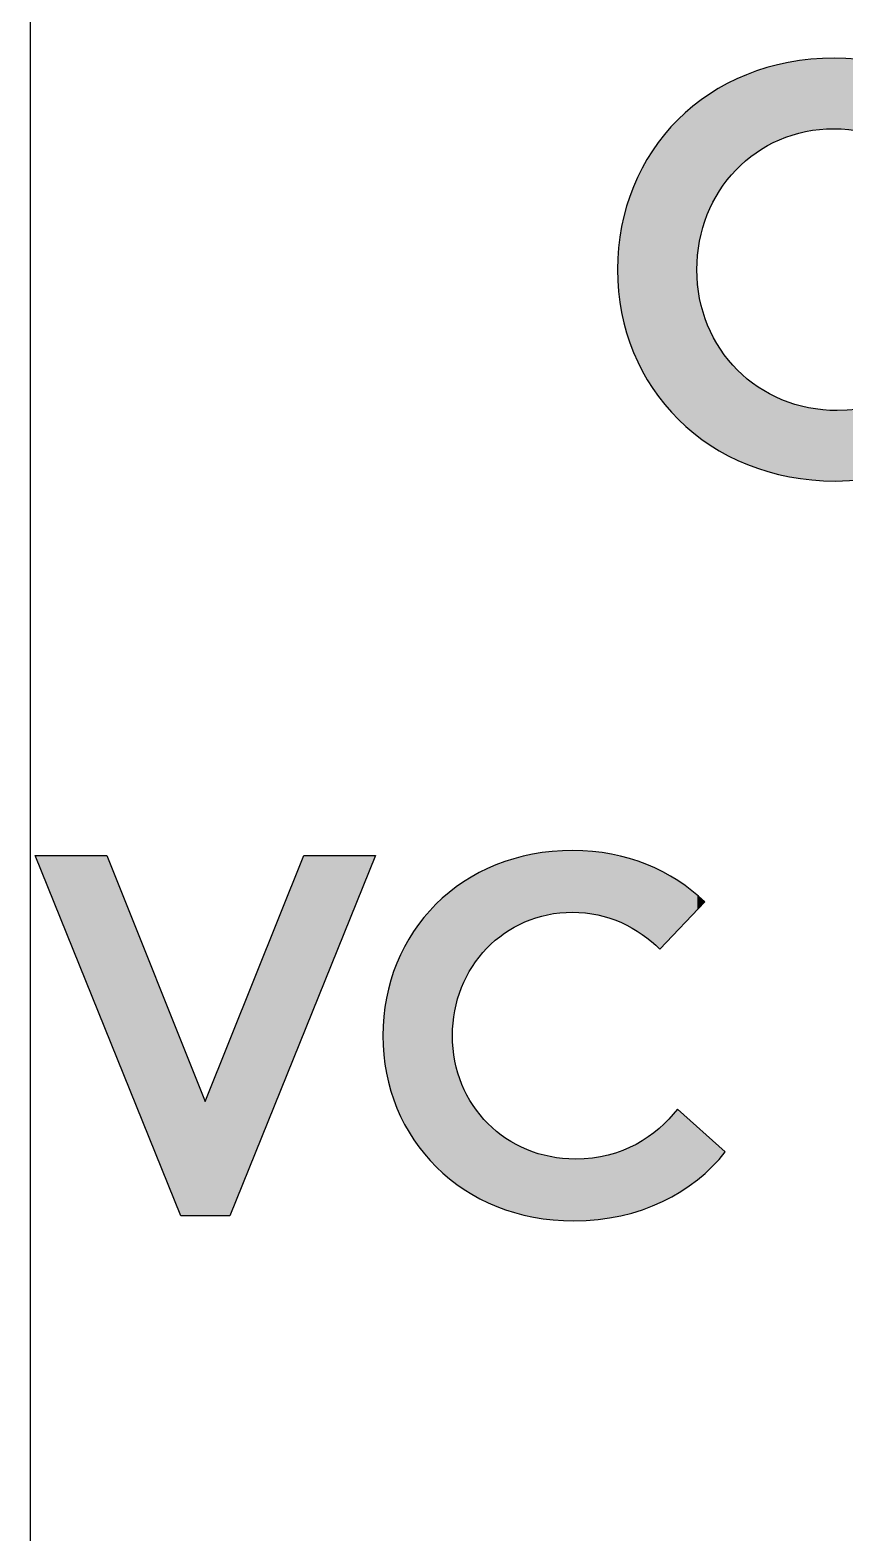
# Model space of a CAD drawing. Extents: x 5 to 21, y -131 to -3.
# Drawn here: x 4.91 to 8.82, y -16.14 to -8.92 of the extents above; entities that cross this region are included whole.
import ezdxf

# ---------------------------------------------------------------- set-up
doc = ezdxf.new("R2010")
doc.units = 0
doc.layers.add('CUT', color=7, linetype='CONTINUOUS')
doc.layers.add('GRAPHICS', color=7, linetype='CONTINUOUS')

# ---------------------------------------------------------------- blocks, each defined once
blk = doc.blocks.new('*U33')
at = {"layer": 'GRAPHICS', "color": 7}
for points in [[(8.4425, -9.4767), (8.4003, -9.1112), (8.4425, -9.0966)], [(8.4476, -9.4738), (8.4425, -9.0966), (8.4476, -9.0954)], [(8.503, -9.443), (8.4476, -9.0954), (8.503, -9.0821)], [(8.515, -9.4392), (8.503, -9.0821), (8.515, -9.0792)], [(8.5456, -9.4296), (8.515, -9.0792), (8.5456, -9.0718)], [(8.5509, -9.4279), (8.5456, -9.0718), (8.5509, -9.0711)], [(8.628, -9.4037), (8.5509, -9.0711), (8.628, -9.0603)], [(8.6427, -9.4022), (8.628, -9.0603), (8.6427, -9.0582)], [(8.6539, -9.401), (8.6427, -9.0582), (8.6539, -9.0566)], [(8.6594, -9.4005), (8.6539, -9.0566), (8.6594, -9.0564)], [(8.764, -9.39), (8.6594, -9.0564), (8.764, -9.0516)], [(8.7669, -9.3903), (8.764, -9.0516), (8.7669, -9.0515)], [(8.764, -9.39), (8.764, -9.0516), (8.7669, -9.3903)], [(8.7669, -9.3903), (8.7669, -9.0515), (8.7724, -9.3909)], [(8.7724, -9.3909), (8.7724, -9.0517), (8.781, -9.3918)], [(8.781, -9.3918), (8.781, -9.0521), (8.874, -9.4018)], [(8.874, -9.4018), (8.874, -9.0565), (8.8749, -9.4019)], [(8.8749, -9.4019), (8.8749, -9.0565), (8.9044, -9.405)], [(8.9044, -9.405), (8.9044, -9.0607), (8.9045, -9.4051)], [(8.9045, -9.4051), (8.9045, -9.0608), (8.9603, -9.4234)], [(8.9603, -9.4234), (8.9603, -9.0687), (8.9785, -9.4294)], [(8.9785, -9.4294), (8.9785, -9.0713), (9.0297, -9.4462)], [(9.0297, -9.4462), (9.0297, -9.0838), (9.0323, -9.4471)], [(9.0323, -9.4471), (9.0323, -9.0844), (9.04, -9.4514)], [(9.04, -9.4514), (9.04, -9.0862), (9.0774, -9.4726)], [(9.0774, -9.4726), (9.0774, -9.0953), (9.1131, -9.4927)], [(8.2947, -9.5877), (8.2573, -9.1708), (8.2947, -9.1535)], [(8.3011, -9.5823), (8.2947, -9.1535), (8.3011, -9.1506)], [(8.3448, -9.5449), (8.3011, -9.1506), (8.3448, -9.1304)], [(8.3496, -9.5408), (8.3448, -9.1304), (8.3496, -9.1288)], [(8.3912, -9.5052), (8.3496, -9.1288), (8.3912, -9.1143)], [(8.4003, -9.5001), (8.3912, -9.1143), (8.4003, -9.1112)], [(9.1131, -9.4927), (9.1131, -9.1077), (9.146, -9.5113)], [(9.146, -9.5113), (9.146, -9.1191), (9.1474, -9.5125)], [(9.1474, -9.5125), (9.1474, -9.1196), (9.1713, -9.5325)], [(9.1713, -9.5325), (9.1713, -9.1279), (9.1796, -9.5395)], [(9.1796, -9.5395), (9.1796, -9.1317), (9.2395, -9.5896)], [(9.2395, -9.5896), (9.2395, -9.1593), (9.2435, -9.593)], [(8.1567, -9.8029), (8.1202, -9.2578), (8.1567, -9.231)], [(8.1586, -9.7992), (8.1567, -9.231), (8.1586, -9.2296)], [(8.1673, -9.7823), (8.1586, -9.2296), (8.1673, -9.2232)], [(8.1712, -9.7748), (8.1673, -9.2232), (8.1712, -9.221)], [(8.2158, -9.6878), (8.1712, -9.221), (8.2158, -9.1947)], [(8.2197, -9.6829), (8.2158, -9.1947), (8.2197, -9.1924)], [(8.253, -9.6407), (8.2197, -9.1924), (8.253, -9.1728)], [(8.2573, -9.6352), (8.253, -9.1728), (8.2573, -9.1708)], [(8.0881, -10.8494), (8.0187, -9.344), (8.0881, -9.2813)], [(8.0915, -10.8524), (8.0881, -9.2813), (8.0915, -9.2789)], [(8.0881, -10.8494), (8.0881, -9.2813), (8.0915, -10.8524)], [(8.1068, -10.8636), (8.0915, -9.2789), (8.1068, -9.2676)], [(8.0915, -10.8524), (8.0915, -9.2789), (8.1068, -10.8636)], [(8.1197, -9.9301), (8.1068, -9.2676), (8.1197, -9.2582)], [(8.1202, -9.9284), (8.1197, -9.2582), (8.1202, -9.2578)], [(8.0158, -10.7841), (7.953, -9.4159), (8.0158, -9.3465)], [(8.0187, -10.7872), (8.0158, -9.3465), (8.0187, -9.344)], [(8.0158, -10.7841), (8.0158, -9.3465), (8.0187, -10.7872)], [(8.0187, -10.7872), (8.0187, -9.344), (8.0881, -10.8494)], [(7.9507, -10.7123), (7.895, -9.494), (7.9507, -9.4184)], [(7.953, -10.7154), (7.9507, -9.4184), (7.953, -9.4159)], [(7.9507, -10.7123), (7.9507, -9.4184), (7.953, -10.7154)], [(7.953, -10.7154), (7.953, -9.4159), (8.0158, -10.7841)], [(7.8932, -10.6343), (7.8449, -9.5779), (7.8932, -9.4964)], [(7.895, -10.6373), (7.8932, -9.4964), (7.895, -9.494)], [(7.8932, -10.6343), (7.8932, -9.4964), (7.895, -10.6373)], [(7.895, -10.6373), (7.895, -9.494), (7.9507, -10.7123)], [(7.8435, -10.5508), (7.803, -9.6671), (7.8435, -9.5801)], [(7.8449, -10.5536), (7.8435, -9.5801), (7.8449, -9.5779)], [(7.8435, -10.5508), (7.8435, -9.5801), (7.8449, -10.5536)], [(7.8449, -10.5536), (7.8449, -9.5779), (7.8932, -10.6343)], [(7.8021, -10.4622), (7.7699, -9.7611), (7.8021, -9.669)], [(7.803, -10.4647), (7.8021, -9.669), (7.803, -9.6671)], [(7.8021, -10.4622), (7.8021, -9.669), (7.803, -10.4647)], [(7.803, -10.4647), (7.803, -9.6671), (7.8435, -10.5508)], [(7.7693, -10.369), (7.7457, -9.8595), (7.7693, -9.7626)], [(7.7699, -10.3711), (7.7693, -9.7626), (7.7699, -9.7611)], [(7.7693, -10.369), (7.7693, -9.7626), (7.7699, -10.3711)], [(7.7699, -10.3711), (7.7699, -9.7611), (7.8021, -10.4622)], [(7.7455, -10.2716), (7.731, -9.9616), (7.7455, -9.8605)], [(7.7457, -10.2733), (7.7455, -9.8605), (7.7457, -9.8595)], [(7.7455, -10.2716), (7.7455, -9.8605), (7.7457, -10.2733)], [(7.7457, -10.2733), (7.7457, -9.8595), (7.7693, -10.369)], [(7.7309, -10.1704), (7.726, -10.0669), (7.7309, -9.9621)], [(7.731, -10.1717), (7.7309, -9.9621), (7.731, -9.9616)], [(7.7309, -10.1704), (7.7309, -9.9621), (7.731, -10.1717)], [(7.731, -10.1717), (7.731, -9.9616), (7.7455, -10.2716)], [(8.1068, -10.8636), (8.1068, -10.0669), (8.1197, -10.873)], [(8.1197, -10.873), (8.1197, -10.2009), (8.1202, -10.8734)], [(8.1202, -10.8734), (8.1202, -10.2061), (8.1567, -10.9)], [(8.1567, -10.9), (8.1567, -10.3283), (8.1586, -10.9014)], [(8.1586, -10.9014), (8.1586, -10.3345), (8.1673, -10.9077)], [(8.1673, -10.9077), (8.1673, -10.3509), (8.1712, -10.9105)], [(8.1712, -10.9105), (8.1712, -10.3581), (8.2158, -10.9367)], [(8.2158, -10.9367), (8.2158, -10.4423), (8.2197, -10.939)], [(8.2197, -10.939), (8.2197, -10.4497), (8.253, -10.9585)], [(8.253, -10.9585), (8.253, -10.4904), (8.2573, -10.961)], [(8.2573, -10.961), (8.2573, -10.4956), (8.2947, -10.9782)], [(9.3395, -10.9318), (9.2598, -10.5546), (9.3395, -10.4702)], [(8.2947, -10.9782), (8.2947, -10.5414), (8.3011, -10.9812)], [(8.3011, -10.9812), (8.3011, -10.5492), (8.3448, -11.0012)], [(8.3448, -11.0012), (8.3448, -10.5852), (8.3496, -11.0034)], [(8.3496, -11.0034), (8.3496, -10.5891), (8.3912, -11.0178)], [(9.2395, -10.984), (9.1796, -10.6225), (9.2395, -10.576)], [(9.2435, -10.9823), (9.2395, -10.576), (9.2435, -10.5717)], [(9.2569, -10.9769), (9.2435, -10.5717), (9.2569, -10.5576)], [(9.2598, -10.9753), (9.2569, -10.5576), (9.2598, -10.5546)], [(8.3912, -11.0178), (8.3912, -10.6233), (8.4003, -11.0209)], [(8.4003, -11.0209), (8.4003, -10.6308), (8.4425, -11.0355)], [(8.4425, -11.0355), (8.4425, -10.6533), (8.4476, -11.0372)], [(8.4476, -11.0372), (8.4476, -10.656), (8.503, -11.0505)], [(9.0774, -11.0412), (9.04, -10.6967), (9.0774, -10.6795)], [(9.1131, -11.0311), (9.0774, -10.6795), (9.1131, -10.6631)], [(9.146, -11.0219), (9.1131, -10.6631), (9.146, -10.643)], [(9.1474, -11.0215), (9.146, -10.643), (9.1474, -10.6422)], [(9.1713, -11.0117), (9.1474, -10.6422), (9.1713, -10.6275)], [(9.1796, -11.0084), (9.1713, -10.6275), (9.1796, -10.6225)], [(8.503, -11.0505), (8.503, -10.6856), (8.515, -11.0534)], [(8.515, -11.0534), (8.515, -10.692), (8.5456, -11.0607)], [(8.5456, -11.0607), (8.5456, -10.7013), (8.5509, -11.062)], [(8.5509, -11.062), (8.5509, -10.7029), (8.628, -11.0728)], [(8.628, -11.0728), (8.628, -10.7261), (8.6427, -11.0748)], [(8.6427, -11.0748), (8.6427, -10.7305), (8.6539, -11.0764)], [(8.6539, -11.0764), (8.6539, -10.7316), (8.6594, -11.0772)], [(8.6594, -11.0772), (8.6594, -10.7321), (8.764, -11.082)], [(8.764, -11.082), (8.764, -10.7422), (8.7669, -11.0821)], [(8.7669, -11.0821), (8.7669, -10.7425), (8.7724, -11.0824)], [(8.874, -11.0769), (8.781, -10.7439), (8.874, -10.7382)], [(8.8749, -11.0768), (8.874, -10.7382), (8.8749, -10.7381)], [(8.9044, -11.0753), (8.8749, -10.7381), (8.9044, -10.7326)], [(8.9045, -11.0753), (8.9044, -10.7326), (8.9045, -10.7325)], [(8.9603, -11.0661), (8.9045, -10.7325), (8.9603, -10.7221)], [(8.9785, -11.0631), (8.9603, -10.7221), (8.9785, -10.7163)], [(9.0297, -11.0546), (8.9785, -10.7163), (9.0297, -10.7)], [(9.0323, -11.0539), (9.0297, -10.7), (9.0323, -10.6991)], [(9.04, -11.0517), (9.0323, -10.6991), (9.04, -10.6967)]]:
    blk.add_solid(points, dxfattribs=at)
at = {"layer": 'GRAPHICS', "color": 7, "extrusion": (0, 0, -1)}
for points in [[(-8.4425, -9.4767), (-8.4425, -9.0966), (-8.4476, -9.4738)], [(-8.4476, -9.4738), (-8.4476, -9.0954), (-8.503, -9.443)], [(-8.503, -9.443), (-8.503, -9.0821), (-8.515, -9.4392)], [(-8.515, -9.4392), (-8.515, -9.0792), (-8.5456, -9.4296)], [(-8.5456, -9.4296), (-8.5456, -9.0718), (-8.5509, -9.4279)], [(-8.5509, -9.4279), (-8.5509, -9.0711), (-8.628, -9.4037)], [(-8.628, -9.4037), (-8.628, -9.0603), (-8.6427, -9.4022)], [(-8.6427, -9.4022), (-8.6427, -9.0582), (-8.6539, -9.401)], [(-8.6539, -9.401), (-8.6539, -9.0566), (-8.6594, -9.4005)], [(-8.6594, -9.4005), (-8.6594, -9.0564), (-8.764, -9.39)], [(-8.7724, -9.3909), (-8.7669, -9.0515), (-8.7724, -9.0517)], [(-8.781, -9.3918), (-8.7724, -9.0517), (-8.781, -9.0521)], [(-8.874, -9.4018), (-8.781, -9.0521), (-8.874, -9.0565)], [(-8.8749, -9.4019), (-8.874, -9.0565), (-8.8749, -9.0565)], [(-8.9044, -9.405), (-8.8749, -9.0565), (-8.9044, -9.0607)], [(-8.9045, -9.4051), (-8.9044, -9.0607), (-8.9045, -9.0608)], [(-8.9603, -9.4234), (-8.9045, -9.0608), (-8.9603, -9.0687)], [(-8.9785, -9.4294), (-8.9603, -9.0687), (-8.9785, -9.0713)], [(-9.0297, -9.4462), (-8.9785, -9.0713), (-9.0297, -9.0838)], [(-9.0323, -9.4471), (-9.0297, -9.0838), (-9.0323, -9.0844)], [(-9.04, -9.4514), (-9.0323, -9.0844), (-9.04, -9.0862)], [(-9.0774, -9.4726), (-9.04, -9.0862), (-9.0774, -9.0953)], [(-9.1131, -9.4927), (-9.0774, -9.0953), (-9.1131, -9.1077)], [(-8.2947, -9.5877), (-8.2947, -9.1535), (-8.3011, -9.5823)], [(-8.3011, -9.5823), (-8.3011, -9.1506), (-8.3448, -9.5449)], [(-8.3448, -9.5449), (-8.3448, -9.1304), (-8.3496, -9.5408)], [(-8.3496, -9.5408), (-8.3496, -9.1288), (-8.3912, -9.5052)], [(-8.3912, -9.5052), (-8.3912, -9.1143), (-8.4003, -9.5001)], [(-8.4003, -9.5001), (-8.4003, -9.1112), (-8.4425, -9.4767)], [(-9.146, -9.5113), (-9.1131, -9.1077), (-9.146, -9.1191)], [(-9.1474, -9.5125), (-9.146, -9.1191), (-9.1474, -9.1196)], [(-9.1713, -9.5325), (-9.1474, -9.1196), (-9.1713, -9.1279)], [(-9.1796, -9.5395), (-9.1713, -9.1279), (-9.1796, -9.1317)], [(-9.2395, -9.5896), (-9.1796, -9.1317), (-9.2395, -9.1593)], [(-9.2435, -9.593), (-9.2395, -9.1593), (-9.2435, -9.1612)], [(-9.2435, -9.593), (-9.2435, -9.1612), (-9.2569, -9.5789)], [(-9.2569, -9.5789), (-9.2435, -9.1612), (-9.2569, -9.1673)], [(-9.2569, -9.5789), (-9.2569, -9.1673), (-9.2598, -9.5759)], [(-9.2598, -9.5759), (-9.2569, -9.1673), (-9.2598, -9.1686)], [(-9.2598, -9.5759), (-9.2598, -9.1686), (-9.3395, -9.4916)], [(-9.3395, -9.4916), (-9.2598, -9.1686), (-9.3395, -9.2151)], [(-8.1567, -9.8029), (-8.1567, -9.231), (-8.1586, -9.7992)], [(-8.1586, -9.7992), (-8.1586, -9.2296), (-8.1673, -9.7823)], [(-8.1673, -9.7823), (-8.1673, -9.2232), (-8.1712, -9.7748)], [(-8.1712, -9.7748), (-8.1712, -9.221), (-8.2158, -9.6878)], [(-8.2158, -9.6878), (-8.2158, -9.1947), (-8.2197, -9.6829)], [(-8.2197, -9.6829), (-8.2197, -9.1924), (-8.253, -9.6407)], [(-8.253, -9.6407), (-8.253, -9.1728), (-8.2573, -9.6352)], [(-8.2573, -9.6352), (-8.2573, -9.1708), (-8.2947, -9.5877)], [(-9.3395, -9.4916), (-9.3395, -9.2151), (-9.3424, -9.4885)], [(-9.3424, -9.4885), (-9.3395, -9.2151), (-9.3424, -9.2168)], [(-9.3424, -9.4885), (-9.3424, -9.2168), (-9.3577, -9.4723)], [(-9.3577, -9.4723), (-9.3424, -9.2168), (-9.3577, -9.2278)], [(-9.3577, -9.4723), (-9.3577, -9.2278), (-9.419, -9.4075)], [(-9.419, -9.4075), (-9.3577, -9.2278), (-9.419, -9.2719)], [(-8.1068, -10.0669), (-8.1068, -9.2676), (-8.1197, -9.9301)], [(-8.1197, -9.9301), (-8.1197, -9.2582), (-8.1202, -9.9284)], [(-8.1202, -9.9284), (-8.1202, -9.2578), (-8.1567, -9.8029)], [(-9.419, -9.4075), (-9.419, -9.2719), (-9.4492, -9.3756)], [(-9.4492, -9.3756), (-9.419, -9.2719), (-9.4492, -9.2985)], [(-9.4492, -9.3756), (-9.4492, -9.2985), (-9.489, -9.3335)], [(-8.1197, -10.873), (-8.1068, -10.0669), (-8.1197, -10.2009)], [(-8.1202, -10.8734), (-8.1197, -10.2009), (-8.1202, -10.2061)], [(-8.1567, -10.9), (-8.1202, -10.2061), (-8.1567, -10.3283)], [(-8.1586, -10.9014), (-8.1567, -10.3283), (-8.1586, -10.3345)], [(-8.1673, -10.9077), (-8.1586, -10.3345), (-8.1673, -10.3509)], [(-8.1712, -10.9105), (-8.1673, -10.3509), (-8.1712, -10.3581)], [(-8.2158, -10.9367), (-8.1712, -10.3581), (-8.2158, -10.4423)], [(-8.2197, -10.939), (-8.2158, -10.4423), (-8.2197, -10.4497)], [(-8.253, -10.9585), (-8.2197, -10.4497), (-8.253, -10.4904)], [(-8.2573, -10.961), (-8.253, -10.4904), (-8.2573, -10.4956)], [(-8.2947, -10.9782), (-8.2573, -10.4956), (-8.2947, -10.5414)], [(-9.3395, -10.9318), (-9.3395, -10.4702), (-9.3424, -10.9302)], [(-9.3424, -10.9302), (-9.3395, -10.4702), (-9.3424, -10.4728)], [(-9.3424, -10.9302), (-9.3424, -10.4728), (-9.3577, -10.9218)], [(-9.3577, -10.9218), (-9.3424, -10.4728), (-9.3577, -10.4864)], [(-9.3577, -10.9218), (-9.3577, -10.4864), (-9.419, -10.8787)], [(-9.419, -10.8787), (-9.3577, -10.4864), (-9.419, -10.5411)], [(-8.3011, -10.9812), (-8.2947, -10.5414), (-8.3011, -10.5492)], [(-8.3448, -11.0012), (-8.3011, -10.5492), (-8.3448, -10.5852)], [(-8.3496, -11.0034), (-8.3448, -10.5852), (-8.3496, -10.5891)], [(-8.3912, -11.0178), (-8.3496, -10.5891), (-8.3912, -10.6233)], [(-9.2395, -10.984), (-9.2395, -10.576), (-9.2435, -10.9823)], [(-9.2435, -10.9823), (-9.2435, -10.5717), (-9.2569, -10.9769)], [(-9.2569, -10.9769), (-9.2569, -10.5576), (-9.2598, -10.9753)], [(-9.2598, -10.9753), (-9.2598, -10.5546), (-9.3395, -10.9318)], [(-9.419, -10.8787), (-9.419, -10.5411), (-9.4492, -10.8574)], [(-9.4492, -10.8574), (-9.419, -10.5411), (-9.4492, -10.568)], [(-9.4492, -10.8574), (-9.4492, -10.568), (-9.489, -10.8218)], [(-9.489, -10.8218), (-9.4492, -10.568), (-9.489, -10.6036)], [(-9.489, -10.8218), (-9.489, -10.6036), (-9.5307, -10.7845)], [(-9.5307, -10.7845), (-9.489, -10.6036), (-9.5307, -10.6408)], [(-8.4003, -11.0209), (-8.3912, -10.6233), (-8.4003, -10.6308)], [(-8.4425, -11.0355), (-8.4003, -10.6308), (-8.4425, -10.6533)], [(-8.4476, -11.0372), (-8.4425, -10.6533), (-8.4476, -10.656)], [(-8.503, -11.0505), (-8.4476, -10.656), (-8.503, -10.6856)], [(-9.0774, -11.0412), (-9.0774, -10.6795), (-9.1131, -11.0311)], [(-9.1131, -11.0311), (-9.1131, -10.6631), (-9.146, -11.0219)], [(-9.146, -11.0219), (-9.146, -10.643), (-9.1474, -11.0215)], [(-9.1474, -11.0215), (-9.1474, -10.6422), (-9.1713, -11.0117)], [(-9.1713, -11.0117), (-9.1713, -10.6275), (-9.1796, -11.0084)], [(-9.1796, -11.0084), (-9.1796, -10.6225), (-9.2395, -10.984)], [(-9.5307, -10.7845), (-9.5307, -10.6408), (-9.6018, -10.7043)], [(-8.515, -11.0534), (-8.503, -10.6856), (-8.515, -10.692)], [(-8.5456, -11.0607), (-8.515, -10.692), (-8.5456, -10.7013)], [(-8.5509, -11.062), (-8.5456, -10.7013), (-8.5509, -10.7029)], [(-8.628, -11.0728), (-8.5509, -10.7029), (-8.628, -10.7261)], [(-8.6427, -11.0748), (-8.628, -10.7261), (-8.6427, -10.7305)], [(-8.6539, -11.0764), (-8.6427, -10.7305), (-8.6539, -10.7316)], [(-8.6594, -11.0772), (-8.6539, -10.7316), (-8.6594, -10.7321)], [(-8.764, -11.082), (-8.6594, -10.7321), (-8.764, -10.7422)], [(-8.7669, -11.0821), (-8.764, -10.7422), (-8.7669, -10.7425)], [(-8.7724, -11.0824), (-8.7669, -10.7425), (-8.7724, -10.743)], [(-8.7724, -11.0824), (-8.7724, -10.743), (-8.781, -11.0819)], [(-8.781, -11.0819), (-8.7724, -10.743), (-8.781, -10.7439)], [(-8.781, -11.0819), (-8.781, -10.7439), (-8.874, -11.0769)], [(-8.874, -11.0769), (-8.874, -10.7382), (-8.8749, -11.0768)], [(-8.8749, -11.0768), (-8.8749, -10.7381), (-8.9044, -11.0753)], [(-8.9044, -11.0753), (-8.9044, -10.7326), (-8.9045, -11.0753)], [(-8.9045, -11.0753), (-8.9045, -10.7325), (-8.9603, -11.0661)], [(-8.9603, -11.0661), (-8.9603, -10.7221), (-8.9785, -11.0631)], [(-8.9785, -11.0631), (-8.9785, -10.7163), (-9.0297, -11.0546)], [(-9.0297, -11.0546), (-9.0297, -10.7), (-9.0323, -11.0539)], [(-9.0323, -11.0539), (-9.0323, -10.6991), (-9.04, -11.0517)], [(-9.04, -11.0517), (-9.04, -10.6967), (-9.0774, -11.0412)]]:
    blk.add_solid(points, dxfattribs=at)
blk = doc.blocks.new('BLOCK_11')
at = {"layer": 'GRAPHICS'}
blk.add_open_spline([(8.1068, -10.0669), (8.1068, -10.4505), (8.4002, -10.7439), (8.781, -10.7439), (9.0377, -10.7439), (9.2237, -10.6197), (9.3395, -10.4702), (9.3395, -10.4702), (9.6018, -10.7043), (9.6018, -10.7043), (9.4268, -10.9272), (9.1335, -11.0824), (8.7724, -11.0824), (8.1576, -11.0824), (7.726, -10.6338), (7.726, -10.0669), (7.726, -9.4999), (8.152, -9.0515), (8.7669, -9.0515), (9.0603, -9.0515), (9.3112, -9.1614), (9.489, -9.3335), (9.489, -9.3335), (9.2435, -9.593), (9.2435, -9.593), (9.125, -9.4745), (8.9586, -9.39), (8.764, -9.39), (8.3888, -9.39), (8.1068, -9.6917), (8.1068, -10.0669)], degree=3, knots=[0, 0, 0, 0, 1, 1, 1, 2, 2, 2, 3, 3, 3, 4, 4, 4, 5, 5, 5, 6, 6, 6, 7, 7, 7, 8, 8, 8, 9, 9, 9, 10, 10, 10, 10], dxfattribs=at)
at = {"layer": 'GRAPHICS', "color": 7}
blk.add_blockref('*U33', (0, 0), dxfattribs=at)
blk = doc.blocks.new('*U91')
at = {"layer": 'GRAPHICS', "color": 7, "extrusion": (0, 0, -1)}
for points in [[(-5.2744, -13.732), (-4.931, -12.8821), (-5.2744, -12.8821)], [(-5.63, -14.6117), (-5.2744, -12.8821), (-5.63, -13.7725)], [(-6.2205, -13.732), (-5.8649, -13.7673), (-6.2205, -12.8821)], [(-6.2205, -13.732), (-6.2205, -12.8821), (-6.5639, -12.8821)], [(-5.63, -14.6117), (-5.63, -13.7725), (-5.7461, -14.6117)], [(-5.7461, -14.6117), (-5.63, -13.7725), (-5.7461, -14.0632)], [(-5.7461, -14.6117), (-5.7461, -14.0632), (-5.8649, -14.6117)]]:
    blk.add_solid(points, dxfattribs=at)
at = {"layer": 'GRAPHICS', "color": 7}
for points in [[(5.2744, -13.732), (5.2744, -12.8821), (5.63, -14.6117)], [(5.8649, -14.6117), (5.7461, -14.0632), (5.8649, -13.7673)], [(5.8649, -14.6117), (5.8649, -13.7673), (6.2205, -13.732)]]:
    blk.add_solid(points, dxfattribs=at)
blk = doc.blocks.new('*U92')
at = {"layer": 'GRAPHICS', "color": 7}
for points in [[(7.1828, -13.2549), (7.1463, -12.9252), (7.1828, -12.9125)], [(7.1907, -13.2505), (7.1828, -12.9125), (7.1907, -12.9098)], [(7.2278, -13.2299), (7.1907, -12.9098), (7.2278, -12.897)], [(7.2322, -13.2274), (7.2278, -12.897), (7.2322, -12.8959)], [(7.2808, -13.2003), (7.2322, -12.8959), (7.2808, -12.8843)], [(7.2911, -13.1971), (7.2808, -12.8843), (7.2911, -12.8818)], [(7.3181, -13.1886), (7.2911, -12.8818), (7.3181, -12.8753)], [(7.3228, -13.1871), (7.3181, -12.8753), (7.3228, -12.8746)], [(7.3903, -13.1659), (7.3228, -12.8746), (7.3903, -12.8652)], [(7.403, -13.1646), (7.3903, -12.8652), (7.403, -12.8634)], [(7.413, -13.1636), (7.403, -12.8634), (7.413, -12.862)], [(7.4178, -13.1631), (7.413, -12.862), (7.4178, -12.8618)], [(7.5093, -13.1539), (7.4178, -12.8618), (7.5093, -12.8576)], [(7.512, -13.1542), (7.5093, -12.8576), (7.512, -12.8574)], [(7.5093, -13.1539), (7.5093, -12.8576), (7.512, -13.1542)], [(7.512, -13.1542), (7.512, -12.8574), (7.5169, -13.1547)], [(7.5169, -13.1547), (7.5169, -12.8577), (7.5241, -13.1555)], [(7.5241, -13.1555), (7.5241, -12.858), (7.6055, -13.1642)], [(7.6055, -13.1642), (7.6055, -12.8618), (7.6065, -13.1643)], [(7.6065, -13.1643), (7.6065, -12.8619), (7.6323, -13.1671)], [(7.6323, -13.1671), (7.6323, -12.8656), (7.6326, -13.1672)], [(7.6326, -13.1672), (7.6326, -12.8656), (7.6812, -13.1832)], [(7.6812, -13.1832), (7.6812, -12.8725), (7.6972, -13.1885)], [(7.6972, -13.1885), (7.6972, -12.8748), (7.7422, -13.2033)], [(7.7422, -13.2033), (7.7422, -12.8858), (7.7444, -13.204)], [(7.7444, -13.204), (7.7444, -12.8863), (7.751, -13.2077)], [(7.751, -13.2077), (7.751, -12.8879), (7.7839, -13.2263)], [(7.7839, -13.2263), (7.7839, -12.8959), (7.8151, -13.2439)], [(7.8151, -13.2439), (7.8151, -12.9067), (7.844, -13.2603)], [(7.844, -13.2603), (7.844, -12.9167), (7.8453, -13.2614)], [(7.8453, -13.2614), (7.8453, -12.9172), (7.8661, -13.2788)], [(7.0292, -13.4149), (6.99, -13.006), (7.0292, -12.9829)], [(7.0325, -13.4107), (7.0292, -12.9829), (7.0325, -12.981)], [(7.0618, -13.3735), (7.0325, -12.981), (7.0618, -12.9637)], [(7.0655, -13.3688), (7.0618, -12.9637), (7.0655, -12.962)], [(7.0983, -13.3272), (7.0655, -12.962), (7.0983, -12.9469)], [(7.1038, -13.3225), (7.0983, -12.9469), (7.1038, -12.9443)], [(7.1422, -13.2896), (7.1038, -12.9443), (7.1422, -12.9266)], [(7.1463, -13.2861), (7.1422, -12.9266), (7.1463, -12.9252)], [(7.8661, -13.2788), (7.8661, -12.9244), (7.8733, -13.2848)], [(7.8733, -13.2848), (7.8733, -12.9277), (7.9258, -13.3286)], [(7.9258, -13.3286), (7.9258, -12.9518), (7.9296, -13.3318)], [(6.9174, -14.4324), (6.8564, -13.1138), (6.9174, -13.0588)], [(6.9202, -14.435), (6.9174, -13.0588), (6.9202, -13.0567)], [(6.9174, -14.4324), (6.9174, -13.0588), (6.9202, -14.435)], [(6.9336, -14.4447), (6.9202, -13.0567), (6.9336, -13.0469)], [(6.9202, -14.435), (6.9202, -13.0567), (6.9336, -14.4447)], [(6.9449, -13.6271), (6.9336, -13.0469), (6.9449, -13.0387)], [(6.9453, -13.6257), (6.9449, -13.0387), (6.9453, -13.0383)], [(6.9774, -13.5156), (6.9453, -13.0383), (6.9774, -13.0148)], [(6.979, -13.5126), (6.9774, -13.0148), (6.979, -13.0136)], [(6.9867, -13.4975), (6.979, -13.0136), (6.9867, -13.0079)], [(6.99, -13.4911), (6.9867, -13.0079), (6.99, -13.006)], [(6.854, -14.3752), (6.799, -13.1768), (6.854, -13.116)], [(6.8564, -14.3779), (6.854, -13.116), (6.8564, -13.1138)], [(6.854, -14.3752), (6.854, -13.116), (6.8564, -14.3779)], [(6.8564, -14.3779), (6.8564, -13.1138), (6.9174, -14.4324)], [(6.797, -14.3123), (6.7481, -13.2452), (6.797, -13.1789)], [(6.799, -14.3149), (6.797, -13.1789), (6.799, -13.1768)], [(6.797, -14.3123), (6.797, -13.1789), (6.799, -14.3149)], [(6.799, -14.3149), (6.799, -13.1768), (6.854, -14.3752)], [(6.7466, -14.244), (6.7042, -13.3187), (6.7466, -13.2473)], [(6.7481, -14.2466), (6.7466, -13.2473), (6.7481, -13.2452)], [(6.7466, -14.244), (6.7466, -13.2473), (6.7481, -14.2466)], [(6.7481, -14.2466), (6.7481, -13.2452), (6.797, -14.3123)], [(6.7031, -14.1709), (6.6676, -13.3969), (6.7031, -13.3206)], [(6.7042, -14.1733), (6.7031, -13.3206), (6.7042, -13.3187)], [(6.7031, -14.1709), (6.7031, -13.3206), (6.7042, -14.1733)], [(6.7042, -14.1733), (6.7042, -13.3187), (6.7466, -14.244)], [(6.6668, -14.0933), (6.6385, -13.4792), (6.6668, -13.3985)], [(6.6676, -14.0954), (6.6668, -13.3985), (6.6676, -13.3969)], [(6.6668, -14.0933), (6.6668, -13.3985), (6.6676, -14.0954)], [(6.6676, -14.0954), (6.6676, -13.3969), (6.7031, -14.1709)], [(6.6381, -14.0116), (6.6174, -13.5653), (6.6381, -13.4805)], [(6.6385, -14.0134), (6.6381, -13.4805), (6.6385, -13.4792)], [(6.6381, -14.0116), (6.6381, -13.4805), (6.6385, -14.0134)], [(6.6385, -14.0134), (6.6385, -13.4792), (6.6668, -14.0933)], [(6.6172, -13.9263), (6.6045, -13.6548), (6.6172, -13.5662)], [(6.6174, -13.9278), (6.6172, -13.5662), (6.6174, -13.5653)], [(6.6172, -13.9263), (6.6172, -13.5662), (6.6174, -13.9278)], [(6.6174, -13.9278), (6.6174, -13.5653), (6.6381, -14.0116)], [(6.6044, -13.8377), (6.6001, -13.747), (6.6044, -13.6551)], [(6.6045, -13.8388), (6.6044, -13.6551), (6.6045, -13.6548)], [(6.6044, -13.8377), (6.6044, -13.6551), (6.6045, -13.8388)], [(6.6045, -13.8388), (6.6045, -13.6548), (6.6172, -13.9263)], [(6.9336, -14.4447), (6.9336, -13.747), (6.9449, -14.453)], [(6.9449, -14.453), (6.9449, -13.8645), (6.9453, -14.4533)], [(6.9453, -14.4533), (6.9453, -13.8689), (6.9774, -14.4767)], [(6.9774, -14.4767), (6.9774, -13.976), (6.979, -14.4778)], [(6.979, -14.4778), (6.979, -13.9813), (6.9867, -14.4835)], [(6.9867, -14.4835), (6.9867, -13.9959), (6.99, -14.4859)], [(6.99, -14.4859), (6.99, -14.0021), (7.0292, -14.5088)], [(7.0292, -14.5088), (7.0292, -14.0759), (7.0325, -14.5108)], [(7.0325, -14.5108), (7.0325, -14.0822), (7.0618, -14.5279)], [(7.0618, -14.5279), (7.0618, -14.118), (7.0655, -14.5301)], [(7.0655, -14.5301), (7.0655, -14.1225), (7.0983, -14.5452)], [(8.0133, -14.5047), (7.9437, -14.174), (8.0133, -14.1003)], [(7.0983, -14.5452), (7.0983, -14.1627), (7.1038, -14.5477)], [(7.1038, -14.5477), (7.1038, -14.1694), (7.1422, -14.5653)], [(7.1422, -14.5653), (7.1422, -14.201), (7.1463, -14.5672)], [(7.1463, -14.5672), (7.1463, -14.2043), (7.1828, -14.5798)], [(7.9258, -14.5503), (7.8733, -14.2336), (7.9258, -14.1929)], [(7.9296, -14.5488), (7.9258, -14.1929), (7.9296, -14.1889)], [(7.9412, -14.544), (7.9296, -14.1889), (7.9412, -14.1766)], [(7.9437, -14.5427), (7.9412, -14.1766), (7.9437, -14.174)], [(7.1828, -14.5798), (7.1828, -14.2344), (7.1907, -14.5825)], [(7.1907, -14.5825), (7.1907, -14.2408), (7.2278, -14.5953)], [(7.2278, -14.5953), (7.2278, -14.2606), (7.2322, -14.5968)], [(7.2322, -14.5968), (7.2322, -14.263), (7.2808, -14.6084)], [(7.2808, -14.6084), (7.2808, -14.289), (7.2911, -14.6109)], [(7.2911, -14.6109), (7.2911, -14.2945), (7.3181, -14.6174)], [(7.7839, -14.6003), (7.751, -14.2986), (7.7839, -14.2835)], [(7.8151, -14.5916), (7.7839, -14.2835), (7.8151, -14.2692)], [(7.844, -14.5834), (7.8151, -14.2692), (7.844, -14.2515)], [(7.8453, -14.5831), (7.844, -14.2515), (7.8453, -14.2507)], [(7.8661, -14.5746), (7.8453, -14.2507), (7.8661, -14.238)], [(7.8733, -14.5717), (7.8661, -14.238), (7.8733, -14.2336)], [(7.3181, -14.6174), (7.3181, -14.3026), (7.3228, -14.6185)], [(7.3228, -14.6185), (7.3228, -14.304), (7.3903, -14.6279)], [(7.3903, -14.6279), (7.3903, -14.3243), (7.403, -14.6297)], [(7.403, -14.6297), (7.403, -14.3282), (7.413, -14.6311)], [(7.413, -14.6311), (7.413, -14.3291), (7.4178, -14.6318)], [(7.4178, -14.6318), (7.4178, -14.3296), (7.5093, -14.636)], [(7.5093, -14.636), (7.5093, -14.3384), (7.512, -14.6361)], [(7.512, -14.6361), (7.512, -14.3387), (7.5169, -14.6363)], [(7.6055, -14.6316), (7.5241, -14.3399), (7.6055, -14.3349)], [(7.6065, -14.6315), (7.6055, -14.3349), (7.6065, -14.3348)], [(7.6323, -14.6301), (7.6065, -14.3348), (7.6323, -14.33)], [(7.6326, -14.6301), (7.6323, -14.33), (7.6326, -14.3299)], [(7.6812, -14.6221), (7.6326, -14.3299), (7.6812, -14.3208)], [(7.6972, -14.6195), (7.6812, -14.3208), (7.6972, -14.3157)], [(7.7422, -14.6121), (7.6972, -14.3157), (7.7422, -14.3014)], [(7.7444, -14.6115), (7.7422, -14.3014), (7.7444, -14.3007)], [(7.751, -14.6096), (7.7444, -14.3007), (7.751, -14.2986)]]:
    blk.add_solid(points, dxfattribs=at)
at = {"layer": 'GRAPHICS', "color": 7, "extrusion": (0, 0, -1)}
for points in [[(-7.1828, -13.2549), (-7.1828, -12.9125), (-7.1907, -13.2505)], [(-7.1907, -13.2505), (-7.1907, -12.9098), (-7.2278, -13.2299)], [(-7.2278, -13.2299), (-7.2278, -12.897), (-7.2322, -13.2274)], [(-7.2322, -13.2274), (-7.2322, -12.8959), (-7.2808, -13.2003)], [(-7.2808, -13.2003), (-7.2808, -12.8843), (-7.2911, -13.1971)], [(-7.2911, -13.1971), (-7.2911, -12.8818), (-7.3181, -13.1886)], [(-7.3181, -13.1886), (-7.3181, -12.8753), (-7.3228, -13.1871)], [(-7.3228, -13.1871), (-7.3228, -12.8746), (-7.3903, -13.1659)], [(-7.3903, -13.1659), (-7.3903, -12.8652), (-7.403, -13.1646)], [(-7.403, -13.1646), (-7.403, -12.8634), (-7.413, -13.1636)], [(-7.413, -13.1636), (-7.413, -12.862), (-7.4178, -13.1631)], [(-7.4178, -13.1631), (-7.4178, -12.8618), (-7.5093, -13.1539)], [(-7.5169, -13.1547), (-7.512, -12.8574), (-7.5169, -12.8577)], [(-7.5241, -13.1555), (-7.5169, -12.8577), (-7.5241, -12.858)], [(-7.6055, -13.1642), (-7.5241, -12.858), (-7.6055, -12.8618)], [(-7.6065, -13.1643), (-7.6055, -12.8618), (-7.6065, -12.8619)], [(-7.6323, -13.1671), (-7.6065, -12.8619), (-7.6323, -12.8656)], [(-7.6326, -13.1672), (-7.6323, -12.8656), (-7.6326, -12.8656)], [(-7.6812, -13.1832), (-7.6326, -12.8656), (-7.6812, -12.8725)], [(-7.6972, -13.1885), (-7.6812, -12.8725), (-7.6972, -12.8748)], [(-7.7422, -13.2033), (-7.6972, -12.8748), (-7.7422, -12.8858)], [(-7.7444, -13.204), (-7.7422, -12.8858), (-7.7444, -12.8863)], [(-7.751, -13.2077), (-7.7444, -12.8863), (-7.751, -12.8879)], [(-7.7839, -13.2263), (-7.751, -12.8879), (-7.7839, -12.8959)], [(-7.8151, -13.2439), (-7.7839, -12.8959), (-7.8151, -12.9067)], [(-7.844, -13.2603), (-7.8151, -12.9067), (-7.844, -12.9167)], [(-7.8453, -13.2614), (-7.844, -12.9167), (-7.8453, -12.9172)], [(-7.8661, -13.2788), (-7.8453, -12.9172), (-7.8661, -12.9244)], [(-7.0292, -13.4149), (-7.0292, -12.9829), (-7.0325, -13.4107)], [(-7.0325, -13.4107), (-7.0325, -12.981), (-7.0618, -13.3735)], [(-7.0618, -13.3735), (-7.0618, -12.9637), (-7.0655, -13.3688)], [(-7.0655, -13.3688), (-7.0655, -12.962), (-7.0983, -13.3272)], [(-7.0983, -13.3272), (-7.0983, -12.9469), (-7.1038, -13.3225)], [(-7.1038, -13.3225), (-7.1038, -12.9443), (-7.1422, -13.2896)], [(-7.1422, -13.2896), (-7.1422, -12.9266), (-7.1463, -13.2861)], [(-7.1463, -13.2861), (-7.1463, -12.9252), (-7.1828, -13.2549)], [(-7.8733, -13.2848), (-7.8661, -12.9244), (-7.8733, -12.9277)], [(-7.9258, -13.3286), (-7.8733, -12.9277), (-7.9258, -12.9518)], [(-7.9296, -13.3318), (-7.9258, -12.9518), (-7.9296, -12.9536)], [(-7.9296, -13.3318), (-7.9296, -12.9536), (-7.9412, -13.3195)], [(-7.9412, -13.3195), (-7.9296, -12.9536), (-7.9412, -12.9589)], [(-7.9412, -13.3195), (-7.9412, -12.9589), (-7.9437, -13.3169)], [(-7.9437, -13.3169), (-7.9412, -12.9589), (-7.9437, -12.9601)], [(-7.9437, -13.3169), (-7.9437, -12.9601), (-8.0133, -13.2433)], [(-8.0133, -13.2433), (-7.9437, -12.9601), (-8.0133, -13.0006)], [(-6.9336, -13.747), (-6.9336, -13.0469), (-6.9449, -13.6271)], [(-6.9449, -13.6271), (-6.9449, -13.0387), (-6.9453, -13.6257)], [(-6.9453, -13.6257), (-6.9453, -13.0383), (-6.9774, -13.5156)], [(-6.9774, -13.5156), (-6.9774, -13.0148), (-6.979, -13.5126)], [(-6.979, -13.5126), (-6.979, -13.0136), (-6.9867, -13.4975)], [(-6.9867, -13.4975), (-6.9867, -13.0079), (-6.99, -13.4911)], [(-6.99, -13.4911), (-6.99, -13.006), (-7.0292, -13.4149)], [(-8.0133, -13.2433), (-8.0133, -13.0006), (-8.0161, -13.2403)], [(-8.0161, -13.2403), (-8.0133, -13.0006), (-8.0161, -13.0023)], [(-8.0161, -13.2403), (-8.0161, -13.0023), (-8.0295, -13.2262)], [(-8.0295, -13.2262), (-8.0161, -13.0023), (-8.0295, -13.0119)], [(-8.0295, -13.2262), (-8.0295, -13.0119), (-8.0832, -13.1694)], [(-8.0832, -13.1694), (-8.0295, -13.0119), (-8.0832, -13.0506)], [(-8.0832, -13.1694), (-8.0832, -13.0506), (-8.1096, -13.1415)], [(-8.1096, -13.1415), (-8.0832, -13.0506), (-8.1096, -13.0737)], [(-8.1096, -13.1415), (-8.1096, -13.0737), (-8.1446, -13.1045)], [(-6.9449, -14.453), (-6.9336, -13.747), (-6.9449, -13.8645)], [(-6.9453, -14.4533), (-6.9449, -13.8645), (-6.9453, -13.8689)], [(-6.9774, -14.4767), (-6.9453, -13.8689), (-6.9774, -13.976)], [(-6.979, -14.4778), (-6.9774, -13.976), (-6.979, -13.9813)], [(-6.9867, -14.4835), (-6.979, -13.9813), (-6.9867, -13.9959)], [(-6.99, -14.4859), (-6.9867, -13.9959), (-6.99, -14.0021)], [(-7.0292, -14.5088), (-6.99, -14.0021), (-7.0292, -14.0759)], [(-7.0325, -14.5108), (-7.0292, -14.0759), (-7.0325, -14.0822)], [(-7.0618, -14.5279), (-7.0325, -14.0822), (-7.0618, -14.118)], [(-7.0655, -14.5301), (-7.0618, -14.118), (-7.0655, -14.1225)], [(-7.0983, -14.5452), (-7.0655, -14.1225), (-7.0983, -14.1627)], [(-8.0133, -14.5047), (-8.0133, -14.1003), (-8.0161, -14.5031)], [(-8.0161, -14.5031), (-8.0133, -14.1003), (-8.0161, -14.1028)], [(-8.0161, -14.5031), (-8.0161, -14.1028), (-8.0295, -14.4958)], [(-8.0295, -14.4958), (-8.0161, -14.1028), (-8.0295, -14.1147)], [(-8.0295, -14.4958), (-8.0295, -14.1147), (-8.0832, -14.458)], [(-8.0832, -14.458), (-8.0295, -14.1147), (-8.0832, -14.1626)], [(-7.1038, -14.5477), (-7.0983, -14.1627), (-7.1038, -14.1694)], [(-7.1422, -14.5653), (-7.1038, -14.1694), (-7.1422, -14.201)], [(-7.1463, -14.5672), (-7.1422, -14.201), (-7.1463, -14.2043)], [(-7.1828, -14.5798), (-7.1463, -14.2043), (-7.1828, -14.2344)], [(-7.9258, -14.5503), (-7.9258, -14.1929), (-7.9296, -14.5488)], [(-7.9296, -14.5488), (-7.9296, -14.1889), (-7.9412, -14.544)], [(-7.9412, -14.544), (-7.9412, -14.1766), (-7.9437, -14.5427)], [(-7.9437, -14.5427), (-7.9437, -14.174), (-8.0133, -14.5047)], [(-8.0832, -14.458), (-8.0832, -14.1626), (-8.1096, -14.4394)], [(-8.1096, -14.4394), (-8.0832, -14.1626), (-8.1096, -14.1861)], [(-8.1096, -14.4394), (-8.1096, -14.1861), (-8.1446, -14.4081)], [(-8.1446, -14.4081), (-8.1096, -14.1861), (-8.1446, -14.2173)], [(-8.1446, -14.4081), (-8.1446, -14.2173), (-8.1809, -14.3756)], [(-8.1809, -14.3756), (-8.1446, -14.2173), (-8.1809, -14.2498)], [(-7.1907, -14.5825), (-7.1828, -14.2344), (-7.1907, -14.2408)], [(-7.2278, -14.5953), (-7.1907, -14.2408), (-7.2278, -14.2606)], [(-7.2322, -14.5968), (-7.2278, -14.2606), (-7.2322, -14.263)], [(-7.2808, -14.6084), (-7.2322, -14.263), (-7.2808, -14.289)], [(-7.2911, -14.6109), (-7.2808, -14.289), (-7.2911, -14.2945)], [(-7.3181, -14.6174), (-7.2911, -14.2945), (-7.3181, -14.3026)], [(-7.7839, -14.6003), (-7.7839, -14.2835), (-7.8151, -14.5916)], [(-7.8151, -14.5916), (-7.8151, -14.2692), (-7.844, -14.5834)], [(-7.844, -14.5834), (-7.844, -14.2515), (-7.8453, -14.5831)], [(-7.8453, -14.5831), (-7.8453, -14.2507), (-7.8661, -14.5746)], [(-7.8661, -14.5746), (-7.8661, -14.238), (-7.8733, -14.5717)], [(-7.8733, -14.5717), (-7.8733, -14.2336), (-7.9258, -14.5503)], [(-8.1809, -14.3756), (-8.1809, -14.2498), (-8.2431, -14.3052)], [(-7.3228, -14.6185), (-7.3181, -14.3026), (-7.3228, -14.304)], [(-7.3903, -14.6279), (-7.3228, -14.304), (-7.3903, -14.3243)], [(-7.403, -14.6297), (-7.3903, -14.3243), (-7.403, -14.3282)], [(-7.413, -14.6311), (-7.403, -14.3282), (-7.413, -14.3291)], [(-7.4178, -14.6318), (-7.413, -14.3291), (-7.4178, -14.3296)], [(-7.5093, -14.636), (-7.4178, -14.3296), (-7.5093, -14.3384)], [(-7.512, -14.6361), (-7.5093, -14.3384), (-7.512, -14.3387)], [(-7.5169, -14.6363), (-7.512, -14.3387), (-7.5169, -14.3392)], [(-7.5169, -14.6363), (-7.5169, -14.3392), (-7.5241, -14.6359)], [(-7.5241, -14.6359), (-7.5169, -14.3392), (-7.5241, -14.3399)], [(-7.5241, -14.6359), (-7.5241, -14.3399), (-7.6055, -14.6316)], [(-7.6055, -14.6316), (-7.6055, -14.3349), (-7.6065, -14.6315)], [(-7.6065, -14.6315), (-7.6065, -14.3348), (-7.6323, -14.6301)], [(-7.6323, -14.6301), (-7.6323, -14.33), (-7.6326, -14.6301)], [(-7.6326, -14.6301), (-7.6326, -14.3299), (-7.6812, -14.6221)], [(-7.6812, -14.6221), (-7.6812, -14.3208), (-7.6972, -14.6195)], [(-7.6972, -14.6195), (-7.6972, -14.3157), (-7.7422, -14.6121)], [(-7.7422, -14.6121), (-7.7422, -14.3014), (-7.7444, -14.6115)], [(-7.7444, -14.6115), (-7.7444, -14.3007), (-7.751, -14.6096)], [(-7.751, -14.6096), (-7.751, -14.2986), (-7.7839, -14.6003)]]:
    blk.add_solid(points, dxfattribs=at)
blk = doc.blocks.new('BLOCK_27')
at = {"layer": 'GRAPHICS'}
blk.add_lwpolyline([(4.931, -12.8821), (5.2744, -12.8821), (5.7461, -14.0632), (6.2205, -12.8821), (6.5639, -12.8821), (5.8649, -14.6117), (5.63, -14.6117), (4.931, -12.8821)], dxfattribs=at)
blk.add_open_spline([(6.9336, -13.747), (6.9336, -14.0829), (7.1906, -14.3399), (7.5241, -14.3399), (7.7491, -14.3399), (7.912, -14.2312), (8.0133, -14.1003), (8.0133, -14.1003), (8.2431, -14.3052), (8.2431, -14.3052), (8.0901, -14.5006), (7.8331, -14.6363), (7.5169, -14.6363), (6.978, -14.6363), (6.6001, -14.2436), (6.6001, -13.747), (6.6001, -13.2504), (6.9732, -12.8574), (7.512, -12.8574), (7.7687, -12.8574), (7.9888, -12.9537), (8.1446, -13.1045), (8.1446, -13.1045), (7.9296, -13.3318), (7.9296, -13.3318), (7.8255, -13.2281), (7.6798, -13.1539), (7.5093, -13.1539), (7.181, -13.1539), (6.9336, -13.4183), (6.9336, -13.747)], degree=3, knots=[0, 0, 0, 0, 1, 1, 1, 2, 2, 2, 3, 3, 3, 4, 4, 4, 5, 5, 5, 6, 6, 6, 7, 7, 7, 8, 8, 8, 9, 9, 9, 10, 10, 10, 10], dxfattribs=at)
at = {"layer": 'GRAPHICS', "color": 7}
for name in ['*U91', '*U92']:
    blk.add_blockref(name, (0, 0), dxfattribs=at)

msp = doc.modelspace()

# ---------------------------------------------------------------- linework, layer by layer
at = {"layer": 'CUT'}
msp.add_lwpolyline([(4.9065, -2.5986), (4.9065, -131.099), (20.1063, -131.099), (20.1063, -2.5986), (4.9065, -2.5986)], dxfattribs=at)

# ---------------------------------------------------------------- block references
at = {"layer": 'GRAPHICS'}
for name in ['BLOCK_11', 'BLOCK_27']:
    msp.add_blockref(name, (0, 0), dxfattribs=at)

doc.saveas('drawing.dxf')
